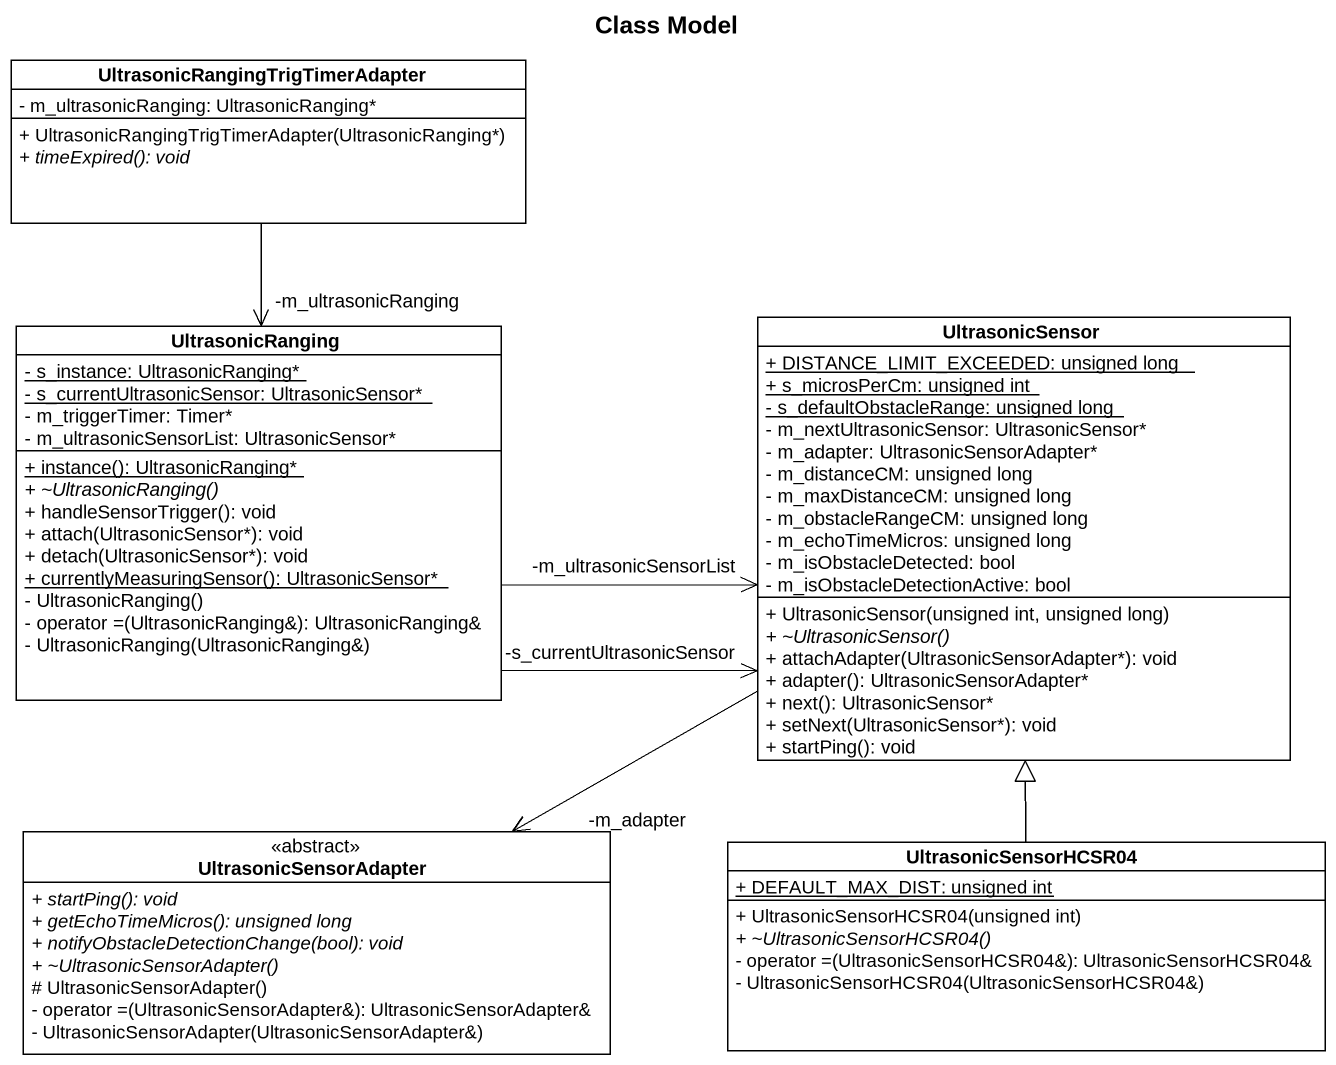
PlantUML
@startuml
title Class Model
hide circle
hide empty members
skinparam classAttributeIconSize 0
class "UltrasonicRangingTrigTimerAdapter" as UltrasonicRangingTrigTimerAd {
  - m_ultrasonicRanging: UltrasonicRanging*
  + UltrasonicRangingTrigTimerAdapter(UltrasonicRanging*)
  {abstract} + timeExpired(): void
}
class UltrasonicRanging {
  {static} - s_instance: UltrasonicRanging*
  {static} - s_currentUltrasonicSensor: UltrasonicSensor*
  - m_triggerTimer: Timer*
  - m_ultrasonicSensorList: UltrasonicSensor*
  {static} + instance(): UltrasonicRanging*
  {abstract} + ~UltrasonicRanging()
  + handleSensorTrigger(): void
  + attach(UltrasonicSensor*): void
  + detach(UltrasonicSensor*): void
  {static} + currentlyMeasuringSensor(): UltrasonicSensor*
  - UltrasonicRanging()
  - operator =(UltrasonicRanging&): UltrasonicRanging&
  - UltrasonicRanging(UltrasonicRanging&)
}
class UltrasonicSensor {
  {static} + DISTANCE_LIMIT_EXCEEDED: unsigned long
  {static} + s_microsPerCm: unsigned int
  {static} - s_defaultObstacleRange: unsigned long
  - m_nextUltrasonicSensor: UltrasonicSensor*
  - m_adapter: UltrasonicSensorAdapter*
  - m_distanceCM: unsigned long
  - m_maxDistanceCM: unsigned long
  - m_obstacleRangeCM: unsigned long
  - m_echoTimeMicros: unsigned long
  - m_isObstacleDetected: bool
  - m_isObstacleDetectionActive: bool
  + UltrasonicSensor(unsigned int, unsigned long)
  {abstract} + ~UltrasonicSensor()
  + attachAdapter(UltrasonicSensorAdapter*): void
  + adapter(): UltrasonicSensorAdapter*
  + next(): UltrasonicSensor*
  + setNext(UltrasonicSensor*): void
  + startPing(): void
}
class UltrasonicSensorAdapter <<abstract>> {
  {abstract} + startPing(): void
  {abstract} + getEchoTimeMicros(): unsigned long
  {abstract} + notifyObstacleDetectionChange(bool): void
  {abstract} + ~UltrasonicSensorAdapter()
  # UltrasonicSensorAdapter()
  - operator =(UltrasonicSensorAdapter&): UltrasonicSensorAdapter&
  - UltrasonicSensorAdapter(UltrasonicSensorAdapter&)
}
class UltrasonicSensorHCSR04 {
  {static} + DEFAULT_MAX_DIST: unsigned int
  + UltrasonicSensorHCSR04(unsigned int)
  {abstract} + ~UltrasonicSensorHCSR04()
  - operator =(UltrasonicSensorHCSR04&): UltrasonicSensorHCSR04&
  - UltrasonicSensorHCSR04(UltrasonicSensorHCSR04&)
}
UltrasonicRangingTrigTimerAd --> "-m_ultrasonicRanging" UltrasonicRanging
UltrasonicRanging -right-> "-s_currentUltrasonicSensor" UltrasonicSensor
UltrasonicRanging -right-> "-m_ultrasonicSensorList" UltrasonicSensor
UltrasonicSensor -left-> "-m_adapter" UltrasonicSensorAdapter
UltrasonicSensorHCSR04 -up-|> UltrasonicSensor
@enduml
